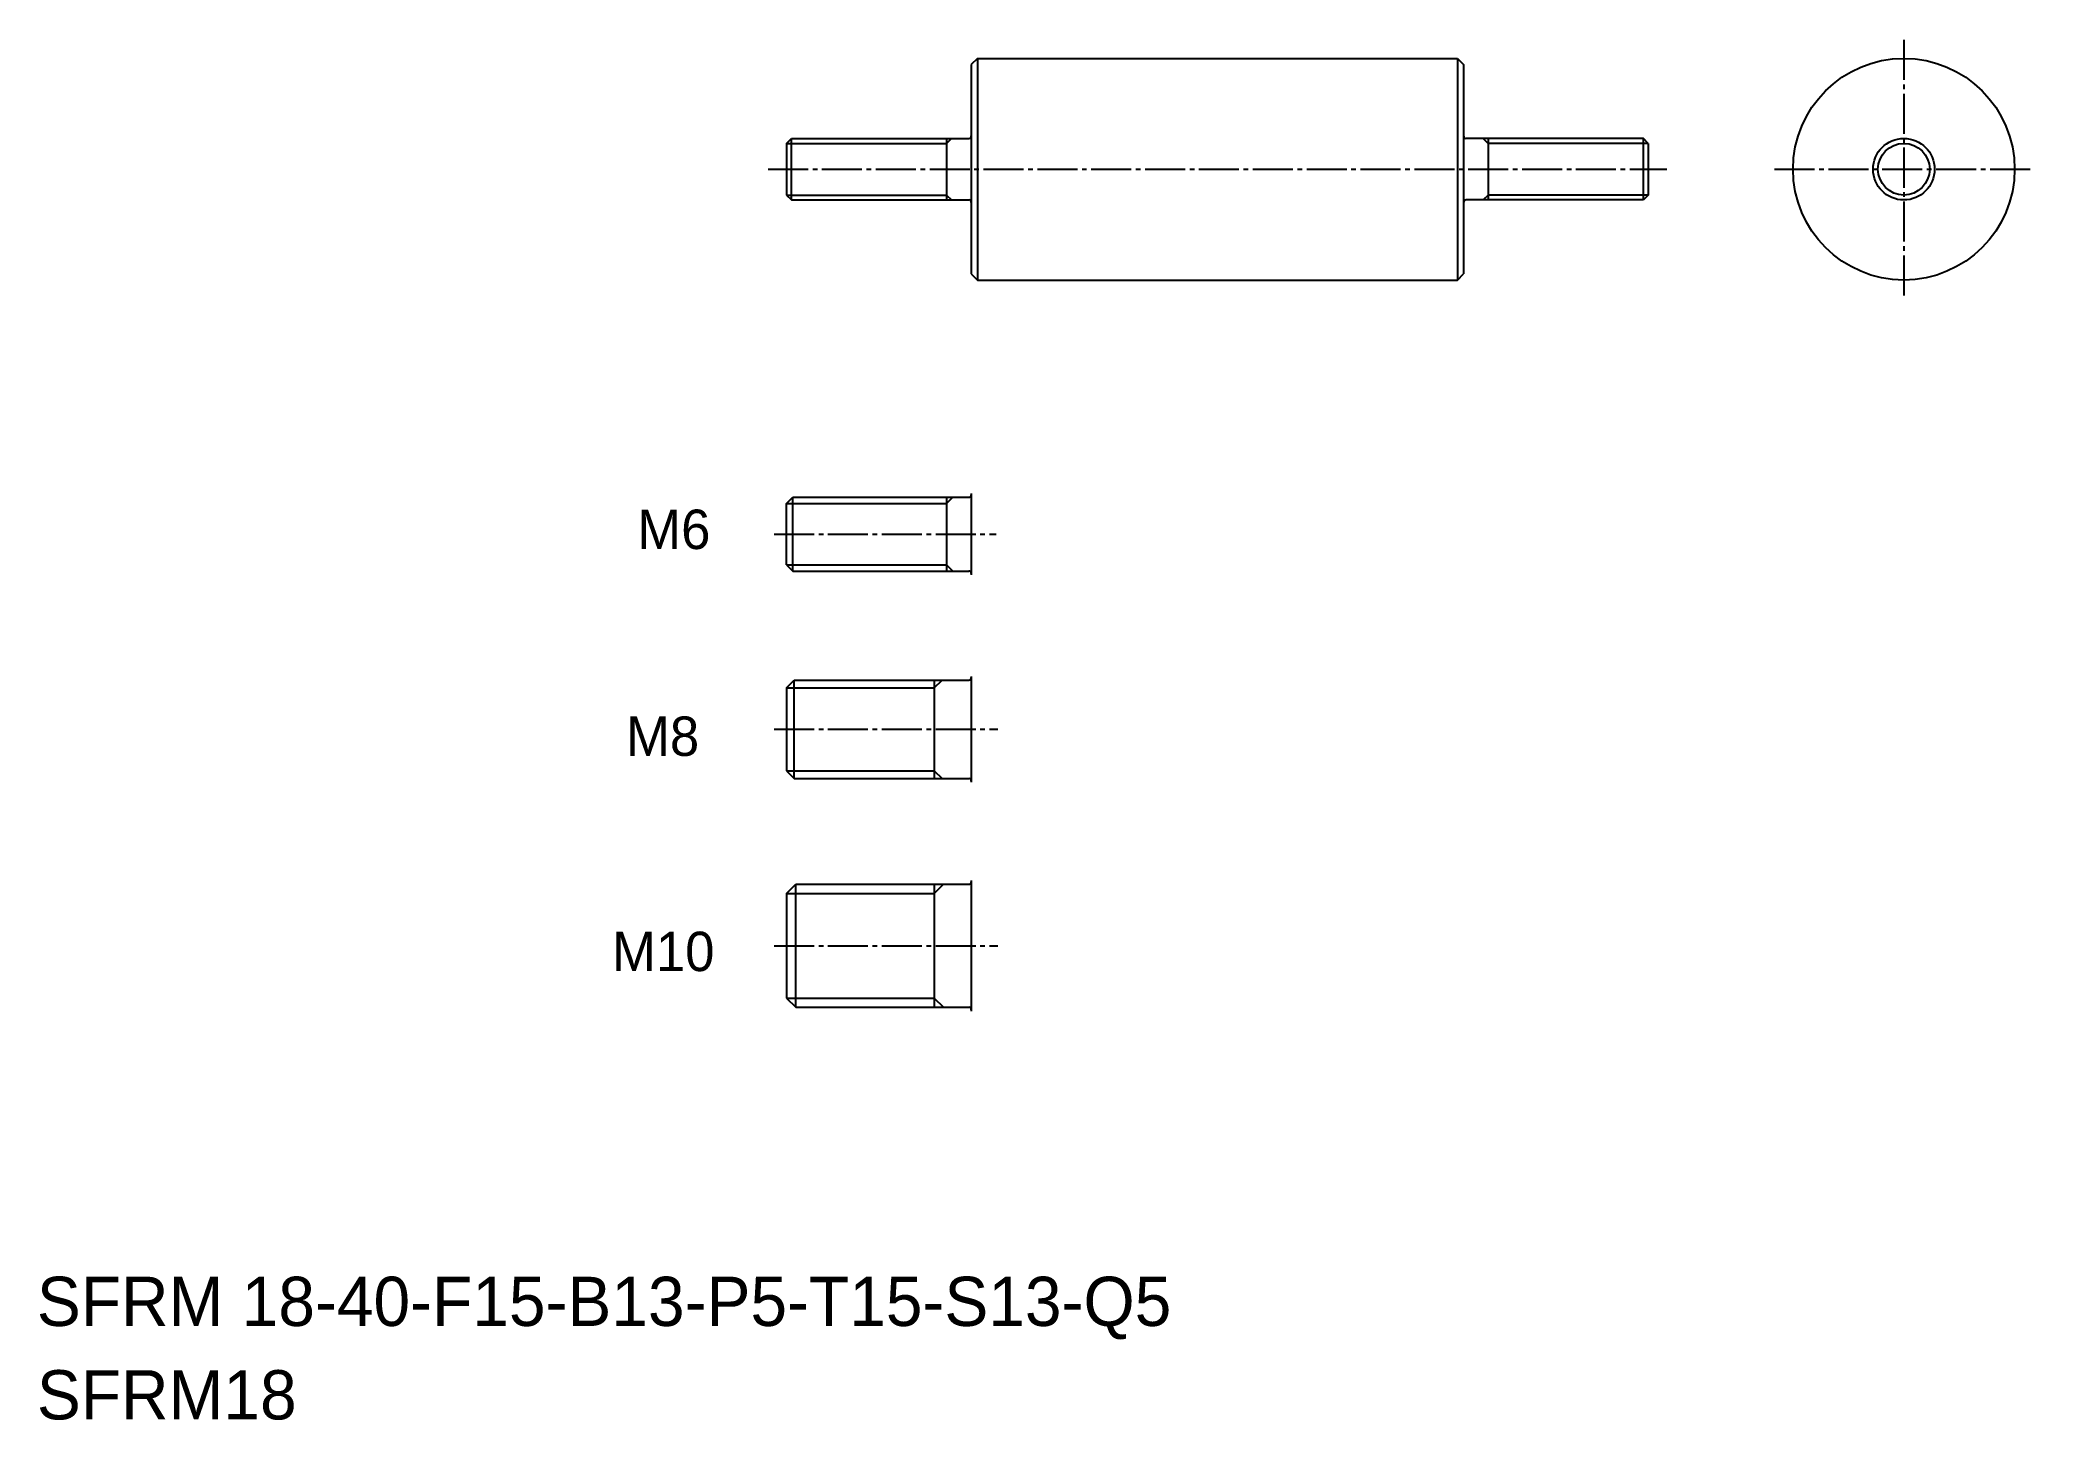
# Model space of a CAD drawing. Extents: x 10 to 172, y 10 to 122.
import ezdxf

# ---------------------------------------------------------------- set-up
doc = ezdxf.new("R2010")
doc.units = 0
doc.header["$LTSCALE"] = 0.25
doc.linetypes.add('CENTER', pattern=[17.5, 13, -1.5, 1.5, -1.5])
doc.layers.get('0').update_dxf_attribs({"linetype": 'CONTINUOUS'})
doc.layers.add('CENTER', color=1, linetype='CENTER')

msp = doc.modelspace()

# ---------------------------------------------------------------- linework, layer by layer
at = {"color": 7, "linetype": 'CONTINUOUS'}
for p, q in [((86.4, 120.54), (85.9, 120.04)), ((85.9, 120.04), (85.9, 103.04)), ((86.4, 120.54), (125.4, 120.54)), ((86.4, 120.54), (86.4, 102.54)), ((125.4, 120.54), (125.9, 120.04)), ((125.4, 120.54), (125.4, 102.54)), ((125.9, 120.04), (125.9, 103.04)), ((70.9, 113.64), (71.3, 114.04)), ((71.3, 109.04), (71.3, 114.04)), ((71.3, 114.04), (85.7, 114.04)), ((83.9, 114.04), (83.9, 109.04)), ((140.5, 114.04), (126.1, 114.04)), ((127.9, 114.04), (127.9, 109.04)), ((140.5, 109.04), (140.5, 114.04)), ((140.9, 113.64), (140.5, 114.04)), ((70.9, 109.44), (71.3, 109.04)), ((71.3, 109.04), (85.7, 109.04)), ((140.5, 109.04), (126.1, 109.04)), ((140.9, 109.44), (140.5, 109.04)), ((85.9, 103.04), (86.4, 102.54)), ((86.4, 102.54), (125.4, 102.54)), ((125.4, 102.54), (125.9, 103.04)), ((70.9, 84.4), (71.4, 84.9)), ((70.9, 79.4), (70.9, 84.4)), ((71.4, 84.9), (85.7, 84.9)), ((71.4, 78.9), (71.4, 84.9)), ((83.9, 84.9), (83.9, 78.9)), ((85.9, 85.2), (85.9, 78.6)), ((70.9, 79.4), (71.4, 78.9)), ((71.4, 78.9), (85.7, 78.9)), ((70.9, 69.42), (71.53, 70.05)), ((71.53, 62.05), (71.53, 70.05)), ((71.53, 70.05), (85.7, 70.05)), ((82.9, 70.05), (82.9, 62.05)), ((85.9, 70.35), (85.9, 61.75)), ((70.9, 69.42), (70.9, 62.67)), ((70.9, 62.67), (71.53, 62.05)), ((71.53, 62.05), (85.7, 62.05)), ((70.9, 52.72), (71.65, 53.47)), ((71.65, 53.47), (85.7, 53.47)), ((71.65, 43.47), (71.65, 53.47)), ((82.9, 53.47), (82.9, 43.47)), ((85.9, 53.77), (85.9, 43.17)), ((70.9, 52.72), (70.9, 44.22)), ((70.9, 44.22), (71.65, 43.47)), ((71.65, 43.47), (85.7, 43.47))]:
    msp.add_line(p, q, dxfattribs=at)
for p, q in [((70.9, 113.64), (70.9, 109.44)), ((140.9, 113.64), (140.9, 109.44))]:
    msp.add_line(p, q)
at = {"color": 3, "linetype": 'CONTINUOUS'}
for p, q in [((70.9, 113.64), (83.9, 113.64)), ((83.9, 113.64), (84.3, 114.04)), ((127.9, 113.64), (127.5, 114.04)), ((140.9, 113.64), (127.9, 113.64)), ((70.9, 109.44), (83.9, 109.44)), ((83.9, 109.44), (84.3, 109.04)), ((127.9, 109.44), (127.5, 109.04)), ((140.9, 109.44), (127.9, 109.44)), ((70.9, 84.4), (83.9, 84.4)), ((83.9, 84.4), (84.4, 84.9)), ((70.9, 79.4), (83.9, 79.4)), ((83.9, 79.4), (84.4, 78.9)), ((82.9, 69.42), (83.53, 70.05)), ((70.9, 69.42), (82.9, 69.42)), ((70.9, 62.67), (82.9, 62.67)), ((82.9, 62.67), (83.53, 62.05)), ((82.9, 52.72), (83.65, 53.47)), ((70.9, 52.72), (82.9, 52.72)), ((70.9, 44.22), (82.9, 44.22)), ((82.9, 44.22), (83.65, 43.47))]:
    msp.add_line(p, q, dxfattribs=at)
msp.add_circle((161.66, 111.54), 9)
at = {"color": 7, "linetype": 'CONTINUOUS'}
msp.add_circle((161.66, 111.54), 2.5, dxfattribs=at)
at = {"color": 3, "linetype": 'CONTINUOUS'}
msp.add_circle((161.66, 111.54), 2.1, dxfattribs=at)
at = {"color": 7, "linetype": 'CONTINUOUS'}
for centre, start, end in [((85.7, 114.24), 270, 0), ((126.1, 114.24), 180, 270), ((85.7, 108.84), 0, 90), ((126.1, 108.84), 90, 180), ((85.7, 85.1), 270, 0), ((85.7, 78.7), 0, 90), ((85.7, 70.25), 270, 0), ((85.7, 61.85), 0, 90), ((85.7, 53.67), 270, 0), ((85.7, 43.27), 0, 90)]:
    msp.add_arc(centre, 0.2, start, end, dxfattribs=at)
at = {"layer": 'CENTER', "color": 1, "linetype": 'CENTER'}
for p, q in [((161.66, 122.04), (161.66, 101.04)), ((69.4, 111.54), (142.4, 111.54)), ((151.16, 111.54), (172.16, 111.54)), ((69.89, 81.9), (87.93, 81.9)), ((69.89, 66.05), (88.07, 66.05)), ((69.89, 48.47), (88.07, 48.47))]:
    msp.add_line(p, q, dxfattribs=at)

# ---------------------------------------------------------------- texts
at = {"color": 7, "linetype": 'CONTINUOUS'}
for s, height, p in [('M6', 3.2, (58.77, 80.69)), ('M8', 3.2, (57.86, 63.89)), ('M10', 3.2, (56.72, 46.41)), ('SFRM 18-40-F15-B13-P5-T15-S13-Q5', 4, (10, 17.59)), ('SFRM18', 4, (10, 10))]:
    msp.add_text(s, height=height, dxfattribs=at).set_placement(p)

doc.saveas('drawing.dxf')
